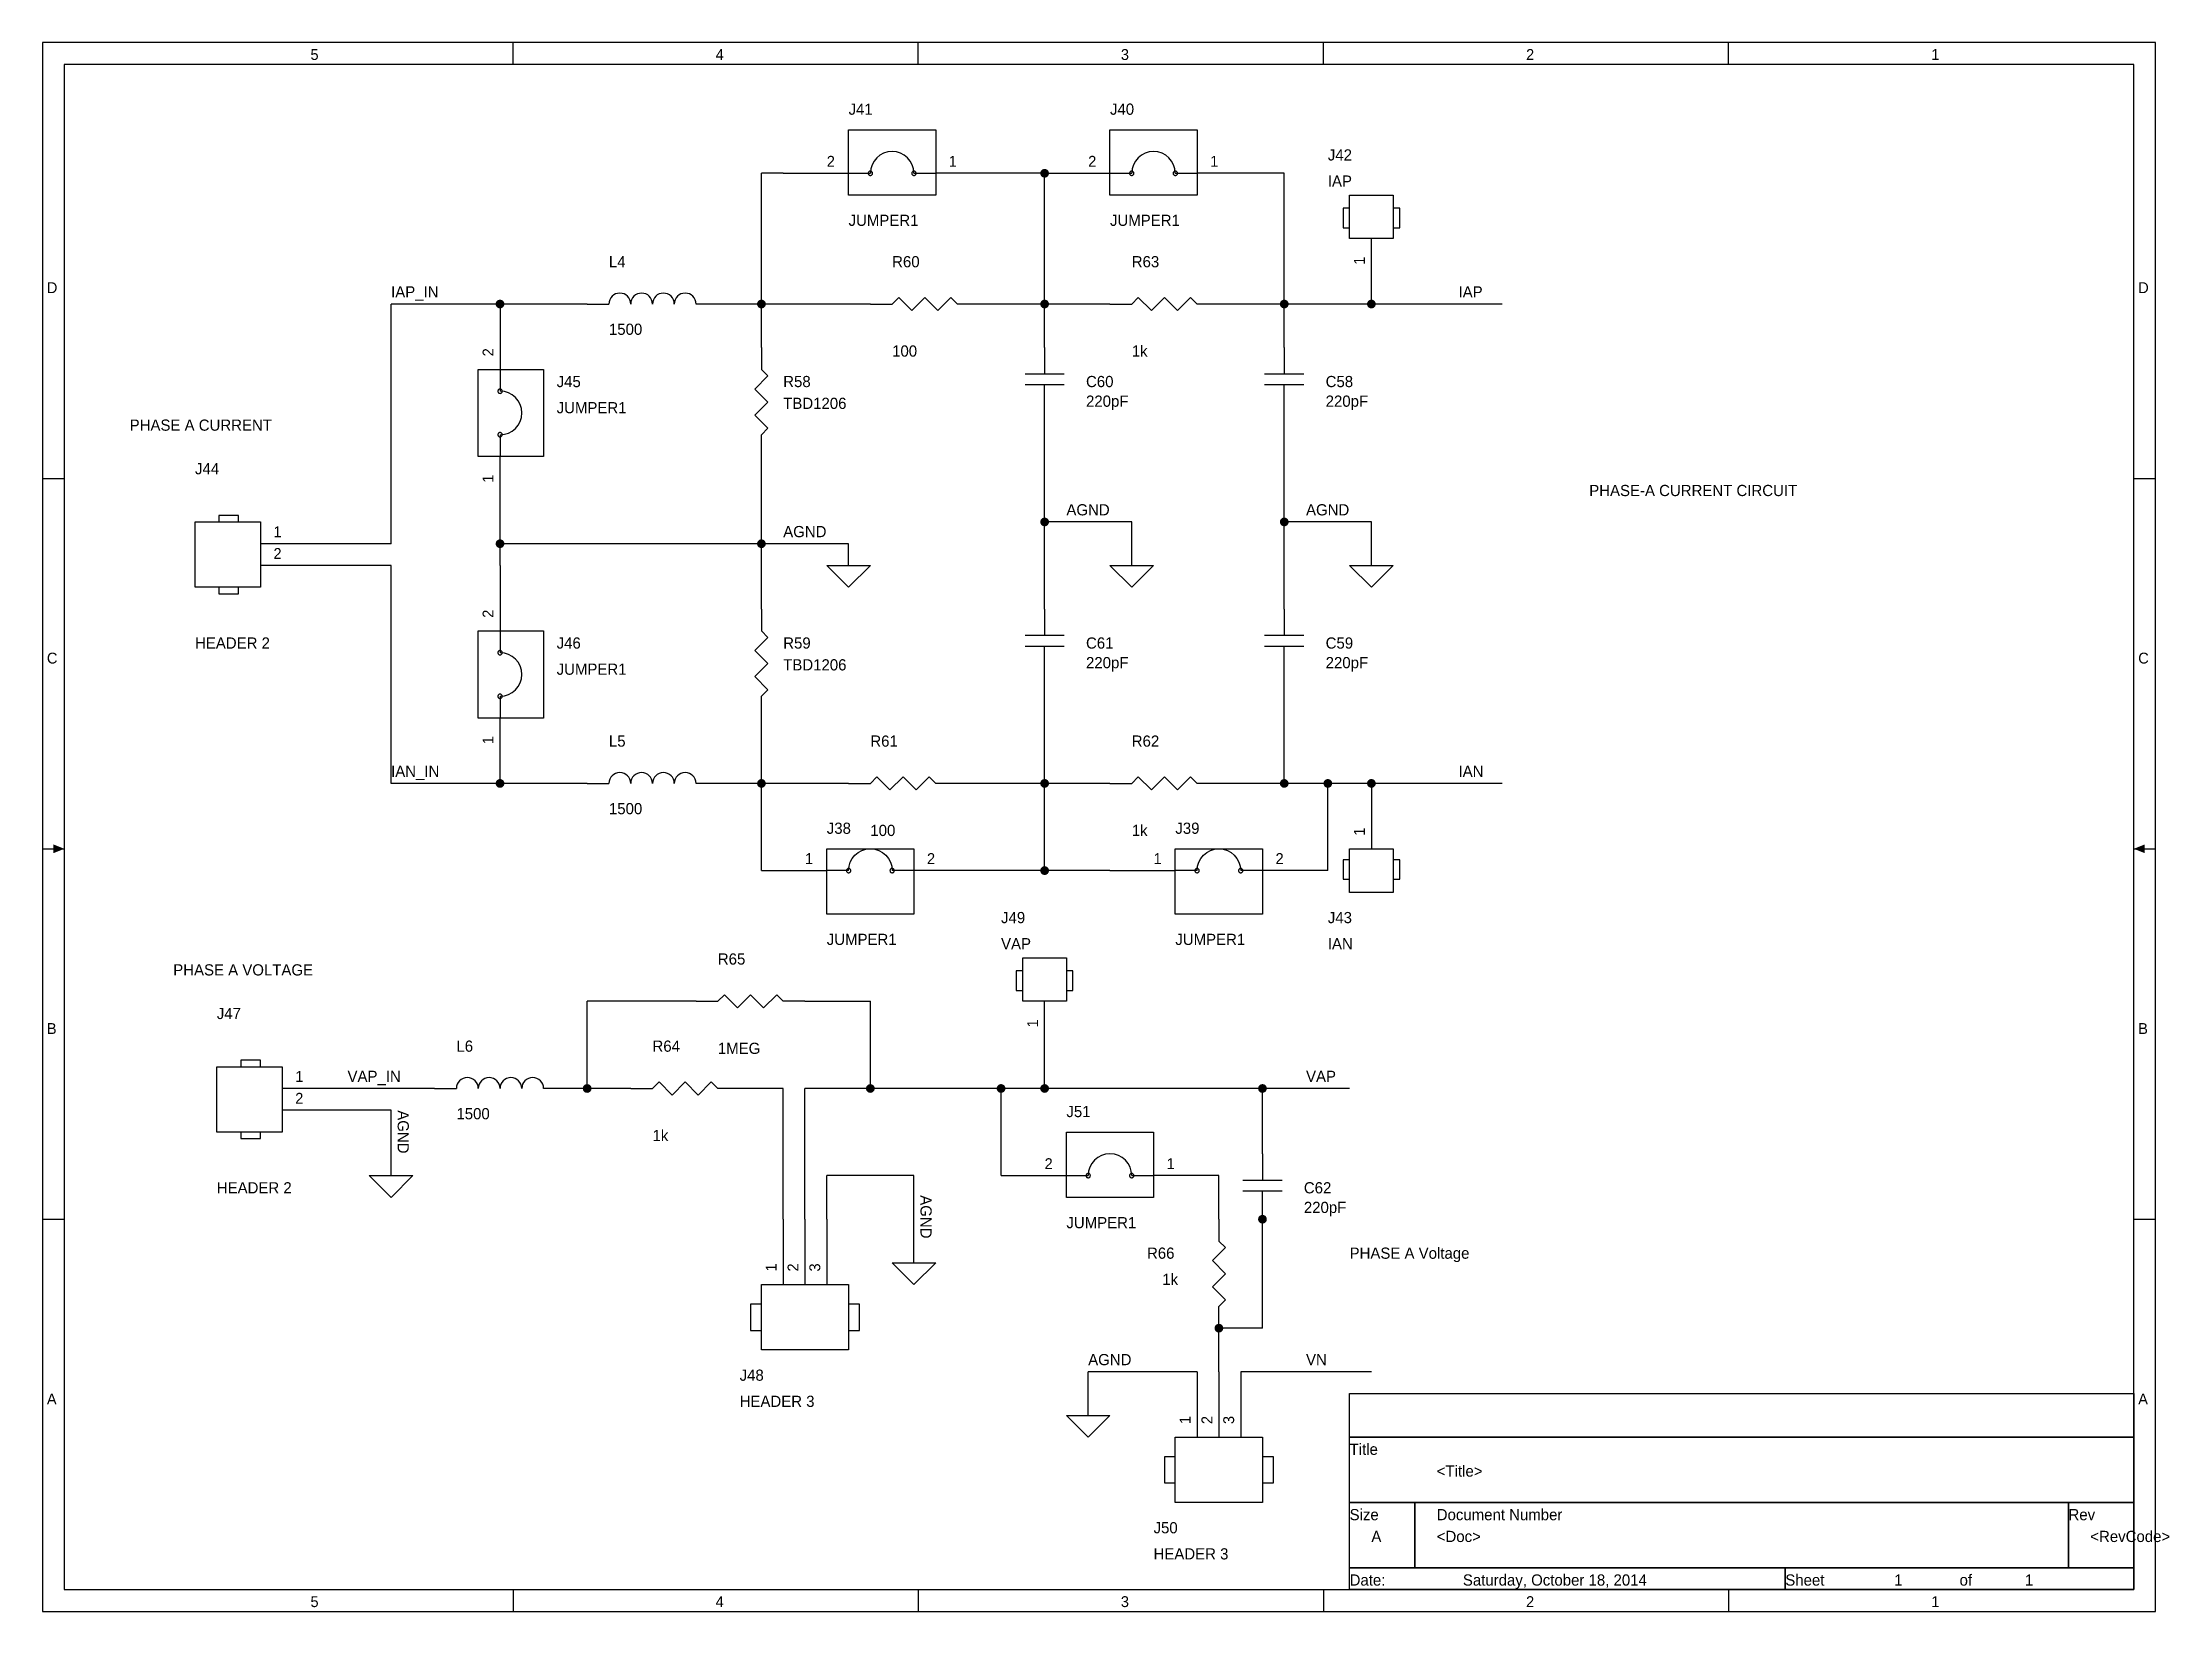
# Model space of a CAD drawing. Extents: x -0.1 to 9.66, y 0.1 to 7.3.
import ezdxf

# ---------------------------------------------------------------- set-up
doc = ezdxf.new("R2010")
doc.units = 0

msp = doc.modelspace()

# ---------------------------------------------------------------- linework, layer by layer
at = {"layer": 'PARTS'}
for p, q in [((3.3, 6.7), (3.6, 6.7)), ((4.3, 6.7), (4, 6.7)), ((4.5, 6.7), (4.8, 6.7)), ((5.5, 6.7), (5.2, 6.7)), ((6, 6.1), (6, 6.4)), ((2, 6.1), (2, 5.8)), ((2.4, 6.1), (2.5, 6.1)), ((3, 6.1), (2.9, 6.1)), ((3.7, 6.1), (3.8, 6.1)), ((4.2, 6.1), (4.1, 6.1)), ((4.8, 6.1), (4.9, 6.1)), ((5.3, 6.1), (5.2, 6.1)), ((3.2, 5.9), (3.2, 5.8)), ((4.5, 5.9), (4.5, 5.8)), ((5.6, 5.9), (5.6, 5.8)), ((4.5, 5.6), (4.5, 5.7)), ((5.6, 5.6), (5.6, 5.7)), ((3.2, 5.4), (3.2, 5.5)), ((2, 5.1), (2, 5.4)), ((1.2, 5), (0.9, 5)), ((1.2, 4.9), (0.9, 4.9)), ((2, 4.9), (2, 4.6)), ((3.2, 4.7), (3.2, 4.6)), ((4.5, 4.7), (4.5, 4.6)), ((5.6, 4.7), (5.6, 4.6)), ((4.5, 4.4), (4.5, 4.5)), ((5.6, 4.4), (5.6, 4.5)), ((3.2, 4.2), (3.2, 4.3)), ((2, 3.9), (2, 4.2)), ((2.4, 3.9), (2.5, 3.9)), ((3, 3.9), (2.9, 3.9)), ((3.6, 3.9), (3.7, 3.9)), ((4.1, 3.9), (4, 3.9)), ((4.8, 3.9), (4.9, 3.9)), ((5.3, 3.9), (5.2, 3.9)), ((6, 3.9), (6, 3.6)), ((3.2, 3.5), (3.5, 3.5)), ((4.2, 3.5), (3.9, 3.5)), ((4.8, 3.5), (5.1, 3.5)), ((5.8, 3.5), (5.5, 3.5)), ((2.9, 2.9), (3, 2.9)), ((3.4, 2.9), (3.3, 2.9)), ((4.5, 2.6), (4.5, 2.9)), ((1.3, 2.5), (1, 2.5)), ((1.7, 2.5), (1.8, 2.5)), ((2.3, 2.5), (2.2, 2.5)), ((2.6, 2.5), (2.7, 2.5)), ((3.1, 2.5), (3, 2.5)), ((1.3, 2.4), (1, 2.4)), ((5.5, 2.2), (5.5, 2.1)), ((4.3, 2.1), (4.6, 2.1)), ((5.3, 2.1), (5, 2.1)), ((5.5, 1.9), (5.5, 2)), ((3.3, 1.9), (3.3, 1.6)), ((3.4, 1.9), (3.4, 1.6)), ((3.5, 1.9), (3.5, 1.6)), ((5.3, 1.9), (5.3, 1.8)), ((5.3, 1.4), (5.3, 1.5)), ((5.2, 1.2), (5.2, 0.9)), ((5.3, 1.2), (5.3, 0.9)), ((5.4, 1.2), (5.4, 0.9))]:
    msp.add_line(p, q, dxfattribs=at)
for points in [[(4, 6.6), (3.6, 6.6), (3.6, 6.9), (4, 6.9)], [(5.2, 6.6), (4.8, 6.6), (4.8, 6.9), (5.2, 6.9)], [(6.1, 6.6), (6.1, 6.4), (5.9, 6.4), (5.9, 6.6)], [(1.9, 5.4), (1.9, 5.8), (2.2, 5.8), (2.2, 5.4)], [(0.6, 5.1), (0.9, 5.1), (0.9, 4.8), (0.6, 4.8)], [(1.9, 4.2), (1.9, 4.6), (2.2, 4.6), (2.2, 4.2)], [(3.5, 3.6), (3.9, 3.6), (3.9, 3.3), (3.5, 3.3)], [(5.1, 3.6), (5.5, 3.6), (5.5, 3.3), (5.1, 3.3)], [(5.9, 3.4), (5.9, 3.6), (6.1, 3.6), (6.1, 3.4)], [(4.6, 3.1), (4.6, 2.9), (4.4, 2.9), (4.4, 3.1)], [(0.7, 2.6), (1, 2.6), (1, 2.3), (0.7, 2.3)], [(5, 2), (4.6, 2), (4.6, 2.3), (5, 2.3)], [(3.2, 1.3), (3.2, 1.6), (3.6, 1.6), (3.6, 1.3)], [(5.1, 0.6), (5.1, 0.9), (5.5, 0.9), (5.5, 0.6)]]:
    msp.add_lwpolyline(points, close=True, dxfattribs=at)
for points in [[(3.9, 6.7, 1), (3.7, 6.7)], [(5.1, 6.7, 1), (4.9, 6.7)], [(2.55, 6.15, 0.4142), (2.5, 6.1)], [(2.6, 6.1, 0.4142), (2.55, 6.15)], [(2.65, 6.15, 0.4142), (2.6, 6.1)], [(2.7, 6.1, 0.4142), (2.65, 6.15)], [(2.75, 6.15, 0.4142), (2.7, 6.1)], [(2.8, 6.1, 0.4142), (2.75, 6.15)], [(2.85, 6.15, 0.4142), (2.8, 6.1)], [(2.9, 6.1, 0.4142), (2.85, 6.15)], [(2, 5.5, 1), (2, 5.7)], [(2, 4.3, 1), (2, 4.5)], [(2.55, 3.95, 0.4142), (2.5, 3.9)], [(2.6, 3.9, 0.4142), (2.55, 3.95)], [(2.65, 3.95, 0.4142), (2.6, 3.9)], [(2.7, 3.9, 0.4142), (2.65, 3.95)], [(2.75, 3.95, 0.4142), (2.7, 3.9)], [(2.8, 3.9, 0.4142), (2.75, 3.95)], [(2.85, 3.95, 0.4142), (2.8, 3.9)], [(2.9, 3.9, 0.4142), (2.85, 3.95)], [(3.6, 3.5, -1), (3.8, 3.5)], [(5.2, 3.5, -1), (5.4, 3.5)], [(1.85, 2.55, 0.4142), (1.8, 2.5)], [(1.9, 2.5, 0.4142), (1.85, 2.55)], [(1.95, 2.55, 0.4142), (1.9, 2.5)], [(2, 2.5, 0.4142), (1.95, 2.55)], [(2.05, 2.55, 0.4142), (2, 2.5)], [(2.1, 2.5, 0.4142), (2.05, 2.55)], [(2.15, 2.55, 0.4142), (2.1, 2.5)], [(2.2, 2.5, 0.4142), (2.15, 2.55)], [(4.9, 2.1, 1), (4.7, 2.1)]]:
    msp.add_lwpolyline(points, format="xyb", dxfattribs=at)
for points in [[(3.6, 6.7), (3.7, 6.7)], [(3.9, 6.7), (4, 6.7)], [(4.8, 6.7), (4.9, 6.7)], [(5.1, 6.7), (5.2, 6.7)], [(5.9, 6.54), (5.9, 6.54), (5.87, 6.54), (5.87, 6.45), (5.9, 6.45)], [(6.1, 6.45), (6.1, 6.45), (6.13, 6.45), (6.13, 6.54), (6.1, 6.54)], [(3.8, 6.1), (3.83, 6.13)], [(3.83, 6.13), (3.89, 6.07)], [(3.89, 6.07), (3.95, 6.13)], [(3.95, 6.13), (4.01, 6.07)], [(4.01, 6.07), (4.07, 6.13)], [(4.07, 6.13), (4.1, 6.1)], [(4.9, 6.1), (4.93, 6.13)], [(4.93, 6.13), (4.99, 6.07)], [(4.99, 6.07), (5.05, 6.13)], [(5.05, 6.13), (5.11, 6.07)], [(5.11, 6.07), (5.17, 6.13)], [(5.17, 6.13), (5.2, 6.1)], [(2, 5.8), (2, 5.7)], [(3.23, 5.77), (3.17, 5.71)], [(3.2, 5.8), (3.23, 5.77)], [(4.41, 5.78), (4.59, 5.78)], [(4.5, 5.8), (4.5, 5.78)], [(5.51, 5.78), (5.69, 5.78)], [(5.6, 5.8), (5.6, 5.78)], [(3.17, 5.71), (3.23, 5.65)], [(4.41, 5.73), (4.59, 5.73)], [(4.5, 5.7), (4.5, 5.73)], [(5.51, 5.73), (5.69, 5.73)], [(5.6, 5.7), (5.6, 5.73)], [(3.23, 5.65), (3.17, 5.59)], [(3.17, 5.59), (3.23, 5.53)], [(2, 5.5), (2, 5.4)], [(3.23, 5.53), (3.2, 5.5)], [(0.8, 5.1), (0.8, 5.1), (0.8, 5.13), (0.71, 5.13), (0.71, 5.1)], [(3.5, 4.9), (3.7, 4.9)], [(3.6, 4.8), (3.5, 4.9)], [(3.7, 4.9), (3.6, 4.8)], [(4.8, 4.9), (5, 4.9)], [(4.9, 4.8), (4.8, 4.9)], [(5, 4.9), (4.9, 4.8)], [(5.9, 4.9), (6.1, 4.9)], [(6, 4.8), (5.9, 4.9)], [(6.1, 4.9), (6, 4.8)], [(0.71, 4.8), (0.71, 4.8), (0.71, 4.77), (0.8, 4.77), (0.8, 4.8)], [(2, 4.6), (2, 4.5)], [(3.2, 4.6), (3.23, 4.57)], [(4.5, 4.6), (4.5, 4.58)], [(5.6, 4.6), (5.6, 4.58)], [(3.23, 4.57), (3.17, 4.51)], [(3.17, 4.51), (3.23, 4.45)], [(4.41, 4.58), (4.59, 4.58)], [(4.41, 4.53), (4.59, 4.53)], [(4.5, 4.5), (4.5, 4.53)], [(5.51, 4.58), (5.69, 4.58)], [(5.51, 4.53), (5.69, 4.53)], [(5.6, 4.5), (5.6, 4.53)], [(3.23, 4.45), (3.17, 4.39)], [(2, 4.3), (2, 4.2)], [(3.17, 4.39), (3.23, 4.33)], [(3.23, 4.33), (3.2, 4.3)], [(3.7, 3.9), (3.73, 3.93)], [(3.73, 3.93), (3.79, 3.87)], [(3.79, 3.87), (3.85, 3.93)], [(3.85, 3.93), (3.91, 3.87)], [(3.91, 3.87), (3.97, 3.93)], [(3.97, 3.93), (4, 3.9)], [(4.9, 3.9), (4.93, 3.93)], [(4.93, 3.93), (4.99, 3.87)], [(4.99, 3.87), (5.05, 3.93)], [(5.05, 3.93), (5.11, 3.87)], [(5.11, 3.87), (5.17, 3.93)], [(5.17, 3.93), (5.2, 3.9)], [(5.9, 3.55), (5.9, 3.55), (5.87, 3.55), (5.87, 3.46), (5.9, 3.46)], [(6.1, 3.46), (6.1, 3.46), (6.13, 3.46), (6.13, 3.55), (6.1, 3.55)], [(3.6, 3.5), (3.5, 3.5)], [(3.9, 3.5), (3.8, 3.5)], [(5.2, 3.5), (5.1, 3.5)], [(5.5, 3.5), (5.4, 3.5)], [(4.4, 3.04), (4.4, 3.04), (4.37, 3.04), (4.37, 2.95), (4.4, 2.95)], [(4.6, 2.95), (4.6, 2.95), (4.63, 2.95), (4.63, 3.04), (4.6, 3.04)], [(3, 2.9), (3.03, 2.93)], [(3.03, 2.93), (3.09, 2.87)], [(3.09, 2.87), (3.15, 2.93)], [(3.15, 2.93), (3.21, 2.87)], [(3.21, 2.87), (3.27, 2.93)], [(3.27, 2.93), (3.3, 2.9)], [(0.9, 2.6), (0.9, 2.6), (0.9, 2.63), (0.81, 2.63), (0.81, 2.6)], [(2.7, 2.5), (2.73, 2.53)], [(2.73, 2.53), (2.79, 2.47)], [(2.79, 2.47), (2.85, 2.53)], [(2.85, 2.53), (2.91, 2.47)], [(2.91, 2.47), (2.97, 2.53)], [(2.97, 2.53), (3, 2.5)], [(0.81, 2.3), (0.81, 2.3), (0.81, 2.27), (0.9, 2.27), (0.9, 2.3)], [(1.4, 2.1), (1.6, 2.1)], [(1.5, 2), (1.4, 2.1)], [(1.6, 2.1), (1.5, 2)], [(4.6, 2.1), (4.7, 2.1)], [(4.9, 2.1), (5, 2.1)], [(5.41, 2.08), (5.59, 2.08)], [(5.5, 2.1), (5.5, 2.08)], [(5.41, 2.03), (5.59, 2.03)], [(5.5, 2), (5.5, 2.03)], [(5.27, 1.71), (5.33, 1.77)], [(5.33, 1.77), (5.3, 1.8)], [(3.8, 1.7), (4, 1.7)], [(3.9, 1.6), (3.8, 1.7)], [(4, 1.7), (3.9, 1.6)], [(5.33, 1.65), (5.27, 1.71)], [(5.27, 1.59), (5.33, 1.65)], [(5.33, 1.53), (5.27, 1.59)], [(3.2, 1.5), (3.2, 1.51), (3.15, 1.51), (3.15, 1.39), (3.2, 1.39)], [(3.6, 1.4), (3.6, 1.39), (3.65, 1.39), (3.65, 1.51), (3.6, 1.51)], [(5.3, 1.5), (5.33, 1.53)], [(4.6, 1), (4.8, 1)], [(4.7, 0.9), (4.6, 1)], [(4.8, 1), (4.7, 0.9)], [(5.1, 0.8), (5.1, 0.81), (5.05, 0.81), (5.05, 0.69), (5.1, 0.69)], [(5.5, 0.7), (5.5, 0.69), (5.55, 0.69), (5.55, 0.81), (5.5, 0.81)]]:
    msp.add_lwpolyline(points, dxfattribs=at)
for points in [[(3.71, 6.7, 0.0985), (3.7092, 6.7038, 0.0985), (3.7071, 6.7071, 0.0985), (3.7038, 6.7092, 0.0985), (3.7, 6.71, 0.0985), (3.6962, 6.7092, 0.0985), (3.6929, 6.7071, 0.0985), (3.6908, 6.7038, 0.0985), (3.69, 6.7, 0.0985), (3.6908, 6.6962, 0.0985), (3.6929, 6.6929, 0.0985), (3.6962, 6.6908, 0.0985), (3.7, 6.69, 0.0985), (3.7038, 6.6908, 0.0985), (3.7071, 6.6929, 0.0985), (3.7092, 6.6962, 0.0985)], [(3.91, 6.7, 0.0985), (3.9092, 6.7038, 0.0985), (3.9071, 6.7071, 0.0985), (3.9038, 6.7092, 0.0985), (3.9, 6.71, 0.0985), (3.8962, 6.7092, 0.0985), (3.8929, 6.7071, 0.0985), (3.8908, 6.7038, 0.0985), (3.89, 6.7, 0.0985), (3.8908, 6.6962, 0.0985), (3.8929, 6.6929, 0.0985), (3.8962, 6.6908, 0.0985), (3.9, 6.69, 0.0985), (3.9038, 6.6908, 0.0985), (3.9071, 6.6929, 0.0985), (3.9092, 6.6962, 0.0985)], [(4.91, 6.7, 0.0985), (4.9092, 6.7038, 0.0985), (4.9071, 6.7071, 0.0985), (4.9038, 6.7092, 0.0985), (4.9, 6.71, 0.0985), (4.8962, 6.7092, 0.0985), (4.8929, 6.7071, 0.0985), (4.8908, 6.7038, 0.0985), (4.89, 6.7, 0.0985), (4.8908, 6.6962, 0.0985), (4.8929, 6.6929, 0.0985), (4.8962, 6.6908, 0.0985), (4.9, 6.69, 0.0985), (4.9038, 6.6908, 0.0985), (4.9071, 6.6929, 0.0985), (4.9092, 6.6962, 0.0985)], [(5.11, 6.7, 0.0985), (5.1092, 6.7038, 0.0985), (5.1071, 6.7071, 0.0985), (5.1038, 6.7092, 0.0985), (5.1, 6.71, 0.0985), (5.0962, 6.7092, 0.0985), (5.0929, 6.7071, 0.0985), (5.0908, 6.7038, 0.0985), (5.09, 6.7, 0.0985), (5.0908, 6.6962, 0.0985), (5.0929, 6.6929, 0.0985), (5.0962, 6.6908, 0.0985), (5.1, 6.69, 0.0985), (5.1038, 6.6908, 0.0985), (5.1071, 6.6929, 0.0985), (5.1092, 6.6962, 0.0985)], [(2.01, 5.7, 0.0985), (2.0092, 5.7038, 0.0985), (2.0071, 5.7071, 0.0985), (2.0038, 5.7092, 0.0985), (2, 5.71, 0.0985), (1.9962, 5.7092, 0.0985), (1.9929, 5.7071, 0.0985), (1.9908, 5.7038, 0.0985), (1.99, 5.7, 0.0985), (1.9908, 5.6962, 0.0985), (1.9929, 5.6929, 0.0985), (1.9962, 5.6908, 0.0985), (2, 5.69, 0.0985), (2.0038, 5.6908, 0.0985), (2.0071, 5.6929, 0.0985), (2.0092, 5.6962, 0.0985)], [(2.01, 5.5, 0.0985), (2.0092, 5.5038, 0.0985), (2.0071, 5.5071, 0.0985), (2.0038, 5.5092, 0.0985), (2, 5.51, 0.0985), (1.9962, 5.5092, 0.0985), (1.9929, 5.5071, 0.0985), (1.9908, 5.5038, 0.0985), (1.99, 5.5, 0.0985), (1.9908, 5.4962, 0.0985), (1.9929, 5.4929, 0.0985), (1.9962, 5.4908, 0.0985), (2, 5.49, 0.0985), (2.0038, 5.4908, 0.0985), (2.0071, 5.4929, 0.0985), (2.0092, 5.4962, 0.0985)], [(2.01, 4.5, 0.0985), (2.0092, 4.5038, 0.0985), (2.0071, 4.5071, 0.0985), (2.0038, 4.5092, 0.0985), (2, 4.51, 0.0985), (1.9962, 4.5092, 0.0985), (1.9929, 4.5071, 0.0985), (1.9908, 4.5038, 0.0985), (1.99, 4.5, 0.0985), (1.9908, 4.4962, 0.0985), (1.9929, 4.4929, 0.0985), (1.9962, 4.4908, 0.0985), (2, 4.49, 0.0985), (2.0038, 4.4908, 0.0985), (2.0071, 4.4929, 0.0985), (2.0092, 4.4962, 0.0985)], [(2.01, 4.3, 0.0985), (2.0092, 4.3038, 0.0985), (2.0071, 4.3071, 0.0985), (2.0038, 4.3092, 0.0985), (2, 4.31, 0.0985), (1.9962, 4.3092, 0.0985), (1.9929, 4.3071, 0.0985), (1.9908, 4.3038, 0.0985), (1.99, 4.3, 0.0985), (1.9908, 4.2962, 0.0985), (1.9929, 4.2929, 0.0985), (1.9962, 4.2908, 0.0985), (2, 4.29, 0.0985), (2.0038, 4.2908, 0.0985), (2.0071, 4.2929, 0.0985), (2.0092, 4.2962, 0.0985)], [(3.61, 3.5, 0.0985), (3.6092, 3.5038, 0.0985), (3.6071, 3.5071, 0.0985), (3.6038, 3.5092, 0.0985), (3.6, 3.51, 0.0985), (3.5962, 3.5092, 0.0985), (3.5929, 3.5071, 0.0985), (3.5908, 3.5038, 0.0985), (3.59, 3.5, 0.0985), (3.5908, 3.4962, 0.0985), (3.5929, 3.4929, 0.0985), (3.5962, 3.4908, 0.0985), (3.6, 3.49, 0.0985), (3.6038, 3.4908, 0.0985), (3.6071, 3.4929, 0.0985), (3.6092, 3.4962, 0.0985)], [(3.81, 3.5, 0.0985), (3.8092, 3.5038, 0.0985), (3.8071, 3.5071, 0.0985), (3.8038, 3.5092, 0.0985), (3.8, 3.51, 0.0985), (3.7962, 3.5092, 0.0985), (3.7929, 3.5071, 0.0985), (3.7908, 3.5038, 0.0985), (3.79, 3.5, 0.0985), (3.7908, 3.4962, 0.0985), (3.7929, 3.4929, 0.0985), (3.7962, 3.4908, 0.0985), (3.8, 3.49, 0.0985), (3.8038, 3.4908, 0.0985), (3.8071, 3.4929, 0.0985), (3.8092, 3.4962, 0.0985)], [(5.21, 3.5, 0.0985), (5.2092, 3.5038, 0.0985), (5.2071, 3.5071, 0.0985), (5.2038, 3.5092, 0.0985), (5.2, 3.51, 0.0985), (5.1962, 3.5092, 0.0985), (5.1929, 3.5071, 0.0985), (5.1908, 3.5038, 0.0985), (5.19, 3.5, 0.0985), (5.1908, 3.4962, 0.0985), (5.1929, 3.4929, 0.0985), (5.1962, 3.4908, 0.0985), (5.2, 3.49, 0.0985), (5.2038, 3.4908, 0.0985), (5.2071, 3.4929, 0.0985), (5.2092, 3.4962, 0.0985)], [(5.41, 3.5, 0.0985), (5.4092, 3.5038, 0.0985), (5.4071, 3.5071, 0.0985), (5.4038, 3.5092, 0.0985), (5.4, 3.51, 0.0985), (5.3962, 3.5092, 0.0985), (5.3929, 3.5071, 0.0985), (5.3908, 3.5038, 0.0985), (5.39, 3.5, 0.0985), (5.3908, 3.4962, 0.0985), (5.3929, 3.4929, 0.0985), (5.3962, 3.4908, 0.0985), (5.4, 3.49, 0.0985), (5.4038, 3.4908, 0.0985), (5.4071, 3.4929, 0.0985), (5.4092, 3.4962, 0.0985)], [(4.71, 2.1, 0.0985), (4.7092, 2.1038, 0.0985), (4.7071, 2.1071, 0.0985), (4.7038, 2.1092, 0.0985), (4.7, 2.11, 0.0985), (4.6962, 2.1092, 0.0985), (4.6929, 2.1071, 0.0985), (4.6908, 2.1038, 0.0985), (4.69, 2.1, 0.0985), (4.6908, 2.0962, 0.0985), (4.6929, 2.0929, 0.0985), (4.6962, 2.0908, 0.0985), (4.7, 2.09, 0.0985), (4.7038, 2.0908, 0.0985), (4.7071, 2.0929, 0.0985), (4.7092, 2.0962, 0.0985)], [(4.91, 2.1, 0.0985), (4.9092, 2.1038, 0.0985), (4.9071, 2.1071, 0.0985), (4.9038, 2.1092, 0.0985), (4.9, 2.11, 0.0985), (4.8962, 2.1092, 0.0985), (4.8929, 2.1071, 0.0985), (4.8908, 2.1038, 0.0985), (4.89, 2.1, 0.0985), (4.8908, 2.0962, 0.0985), (4.8929, 2.0929, 0.0985), (4.8962, 2.0908, 0.0985), (4.9, 2.09, 0.0985), (4.9038, 2.0908, 0.0985), (4.9071, 2.0929, 0.0985), (4.9092, 2.0962, 0.0985)]]:
    msp.add_lwpolyline(points, format="xyb", close=True, dxfattribs=at)
at = {"layer": 'TITLE'}
for points in [[(-0.1, 0.1), (9.6, 0.1), (9.6, 7.3), (-0.1, 7.3)], [(0, 0.2), (9.5, 0.2), (9.5, 7.2), (0, 7.2)], [(5.9, 1.1), (9.5, 1.1), (9.5, 0.9), (5.9, 0.9)], [(5.9, 0.9), (9.5, 0.9), (9.5, 0.6), (5.9, 0.6)], [(5.9, 0.6), (6.2, 0.6), (6.2, 0.3), (5.9, 0.3)], [(6.2, 0.6), (9.2, 0.6), (9.2, 0.3), (6.2, 0.3)], [(9.2, 0.6), (9.5, 0.6), (9.5, 0.3), (9.2, 0.3)], [(5.9, 0.3), (7.9, 0.3), (7.9, 0.2), (5.9, 0.2)], [(7.9, 0.3), (9.5, 0.3), (9.5, 0.2), (7.9, 0.2)]]:
    msp.add_lwpolyline(points, close=True, dxfattribs=at)
for points in [[(2.06, 7.2), (2.06, 7.3)], [(3.92, 7.2), (3.92, 7.3)], [(5.78, 7.2), (5.78, 7.3)], [(7.64, 7.2), (7.64, 7.3)], [(-0.1, 5.3), (0, 5.3)], [(9.5, 5.3), (9.6, 5.3)], [(-0.1, 3.6), (0, 3.6)], [(9.5, 3.6), (9.6, 3.6)], [(-0.1, 1.9), (0, 1.9)], [(9.5, 1.9), (9.6, 1.9)], [(2.06, 0.2), (2.06, 0.1)], [(3.92, 0.2), (3.92, 0.1)], [(5.78, 0.2), (5.78, 0.1)], [(7.64, 0.2), (7.64, 0.1)]]:
    msp.add_lwpolyline(points, dxfattribs=at)
for points in [[(0, 3.6), (-0.05, 3.62), (-0.05, 3.58), (-0.05, 3.6)], [(0, 3.6), (-0.05, 3.62), (-0.05, 3.58), (-0.05, 3.6)], [(0, 3.6), (-0.05, 3.62), (-0.05, 3.58), (-0.05, 3.6)], [(9.5, 3.6), (9.55, 3.62), (9.55, 3.58), (9.55, 3.6)], [(9.5, 3.6), (9.55, 3.62), (9.55, 3.58), (9.55, 3.6)], [(9.5, 3.6), (9.55, 3.62), (9.55, 3.58), (9.55, 3.6)]]:
    msp.add_solid(points, dxfattribs=at)
at = {"layer": 'WIRE'}
for points in [[(3.2, 6.1), (3.2, 6.7)], [(3.3, 6.7), (3.2, 6.7)], [(4.5, 6.7), (4.3, 6.7)], [(4.5, 6.1), (4.5, 6.7)], [(5.6, 6.7), (5.5, 6.7)], [(5.6, 6.1), (5.6, 6.7)], [(2, 6.1), (1.5, 6.1)], [(1.5, 5), (1.5, 6.1)], [(2.4, 6.1), (2, 6.1)], [(3.2, 6.1), (3, 6.1)], [(3.2, 5.9), (3.2, 6.1)], [(3.7, 6.1), (3.2, 6.1)], [(4.5, 6.1), (4.2, 6.1)], [(4.8, 6.1), (4.5, 6.1)], [(4.5, 5.9), (4.5, 6.1)], [(5.6, 6.1), (5.3, 6.1)], [(6, 6.1), (5.6, 6.1)], [(5.6, 5.9), (5.6, 6.1)], [(6.6, 6.1), (6, 6.1)], [(4.5, 5.1), (4.5, 5.6)], [(5.6, 5.1), (5.6, 5.6)], [(3.2, 5), (3.2, 5.4)], [(2, 5), (2, 5.1)], [(4.9, 5.1), (4.5, 5.1)], [(4.5, 4.7), (4.5, 5.1)], [(4.9, 4.9), (4.9, 5.1)], [(5.6, 4.7), (5.6, 5.1)], [(6, 5.1), (5.6, 5.1)], [(6, 4.9), (6, 5.1)], [(1.5, 5), (1.2, 5)], [(3.2, 5), (2, 5)], [(2, 4.9), (2, 5)], [(3.2, 4.7), (3.2, 5)], [(3.6, 5), (3.2, 5)], [(3.6, 4.9), (3.6, 5)], [(1.5, 4.9), (1.2, 4.9)], [(1.5, 3.9), (1.5, 4.9)], [(4.5, 3.9), (4.5, 4.4)], [(5.6, 3.9), (5.6, 4.4)], [(3.2, 3.9), (3.2, 4.2)], [(2, 3.9), (1.5, 3.9)], [(2.4, 3.9), (2, 3.9)], [(3.2, 3.9), (3, 3.9)], [(3.2, 3.5), (3.2, 3.9)], [(3.6, 3.9), (3.2, 3.9)], [(4.5, 3.9), (4.1, 3.9)], [(4.8, 3.9), (4.5, 3.9)], [(4.5, 3.5), (4.5, 3.9)], [(5.6, 3.9), (5.3, 3.9)], [(5.8, 3.9), (5.6, 3.9)], [(5.8, 3.5), (5.8, 3.9)], [(6, 3.9), (5.8, 3.9)], [(6.6, 3.9), (6, 3.9)], [(4.5, 3.5), (4.2, 3.5)], [(4.8, 3.5), (4.5, 3.5)], [(2.4, 2.5), (2.4, 2.9)], [(2.9, 2.9), (2.4, 2.9)], [(3.4, 2.9), (3.7, 2.9)], [(3.7, 2.5), (3.7, 2.9)], [(4.5, 2.5), (4.5, 2.6)], [(1.7, 2.5), (1.3, 2.5)], [(2.4, 2.5), (2.3, 2.5)], [(2.6, 2.5), (2.4, 2.5)], [(3.3, 2.5), (3.1, 2.5)], [(3.3, 1.9), (3.3, 2.5)], [(3.4, 1.9), (3.4, 2.5)], [(3.7, 2.5), (3.4, 2.5)], [(4.3, 2.5), (3.7, 2.5)], [(4.5, 2.5), (4.3, 2.5)], [(4.3, 2.1), (4.3, 2.5)], [(5.5, 2.5), (4.5, 2.5)], [(5.5, 2.2), (5.5, 2.5)], [(5.9, 2.5), (5.5, 2.5)], [(1.5, 2.4), (1.3, 2.4)], [(1.5, 2.1), (1.5, 2.4)], [(3.5, 1.9), (3.5, 2.1)], [(3.9, 2.1), (3.5, 2.1)], [(3.9, 1.7), (3.9, 2.1)], [(5.3, 1.9), (5.3, 2.1)], [(5.5, 1.9), (5.5, 2)], [(5.5, 1.4), (5.5, 1.9)], [(5.3, 1.2), (5.3, 1.4)], [(5.5, 1.4), (5.3, 1.4)], [(5.2, 1.2), (4.7, 1.2)], [(4.7, 1), (4.7, 1.2)], [(6, 1.2), (5.4, 1.2)]]:
    msp.add_lwpolyline(points, dxfattribs=at)
at = {"layer": 'WIRE', "const_width": 0.02}
for points in [[(4.49, 6.7, 1), (4.51, 6.7, 1)], [(1.99, 6.1, 1), (2.01, 6.1, 1)], [(3.19, 6.1, 1), (3.21, 6.1, 1)], [(4.49, 6.1, 1), (4.51, 6.1, 1)], [(4.49, 6.1, 1), (4.51, 6.1, 1)], [(5.59, 6.1, 1), (5.61, 6.1, 1)], [(5.99, 6.1, 1), (6.01, 6.1, 1)], [(4.49, 5.1, 1), (4.51, 5.1, 1)], [(5.59, 5.1, 1), (5.61, 5.1, 1)], [(1.99, 5, 1), (2.01, 5, 1)], [(3.19, 5, 1), (3.21, 5, 1)], [(1.99, 3.9, 1), (2.01, 3.9, 1)], [(3.19, 3.9, 1), (3.21, 3.9, 1)], [(4.49, 3.9, 1), (4.51, 3.9, 1)], [(5.59, 3.9, 1), (5.61, 3.9, 1)], [(5.79, 3.9, 1), (5.81, 3.9, 1)], [(5.99, 3.9, 1), (6.01, 3.9, 1)], [(4.49, 3.5, 1), (4.51, 3.5, 1)], [(2.39, 2.5, 1), (2.41, 2.5, 1)], [(3.69, 2.5, 1), (3.71, 2.5, 1)], [(4.29, 2.5, 1), (4.31, 2.5, 1)], [(4.49, 2.5, 1), (4.51, 2.5, 1)], [(5.49, 2.5, 1), (5.51, 2.5, 1)], [(5.49, 1.9, 1), (5.51, 1.9, 1)], [(5.29, 1.4, 1), (5.31, 1.4, 1)]]:
    msp.add_lwpolyline(points, format="xyb", close=True, dxfattribs=at)

# ---------------------------------------------------------------- texts
at = {"layer": 'COMMENTS'}
for s, p in [('PHASE A CURRENT', (0.3, 5.5186)), ('PHASE-A CURRENT CIRCUIT', (7, 5.2186)), ('PHASE A VOLTAGE', (0.5, 3.0186)), ('PHASE A Voltage', (5.9, 1.7186))]:
    msp.add_text(s, height=0.0514, dxfattribs=at).set_placement(p)
at = {"layer": 'PARTS'}
for s, p in [('2', (3.5, 6.73)), ('1', (4.06, 6.73)), ('2', (4.7, 6.73)), ('1', (5.26, 6.73)), ('1', (0.96, 5.03)), ('2', (0.96, 4.93)), ('1', (3.4, 3.53)), ('2', (3.96, 3.53)), ('1', (5, 3.53)), ('2', (5.56, 3.53)), ('1', (1.06, 2.53)), ('2', (1.06, 2.43)), ('2', (4.5, 2.13)), ('1', (5.06, 2.13))]:
    msp.add_text(s, height=0.05, dxfattribs=at).set_placement(p)
for s, p in [('1', (5.97, 6.28)), ('2', (1.97, 5.86)), ('1', (1.97, 5.28)), ('2', (1.97, 4.66)), ('1', (1.97, 4.08)), ('1', (5.97, 3.66)), ('1', (4.47, 2.78)), ('1', (3.27, 1.66)), ('2', (3.37, 1.66)), ('3', (3.47, 1.66)), ('1', (5.17, 0.96)), ('2', (5.27, 0.96)), ('3', (5.37, 0.96))]:
    msp.add_text(s, height=0.05, rotation=90, dxfattribs=at).set_placement(p)
at = {"layer": 'PARTTEXT'}
for s, p in [('J41', (3.6, 6.9686)), ('J40', (4.8, 6.9686)), ('J42', (5.8, 6.7586)), ('IAP', (5.8, 6.6386)), ('JUMPER1', (3.6, 6.4586)), ('JUMPER1', (4.8, 6.4586)), ('L4', (2.5, 6.2686)), ('R60', (3.8, 6.2686)), ('R63', (4.9, 6.2686)), ('1500', (2.5, 5.9586)), ('100', (3.8, 5.8586)), ('1k', (4.9, 5.8586)), ('J45', (2.26, 5.7186)), ('R58', (3.3, 5.7186)), ('C60', (4.69, 5.7186)), ('C58', (5.79, 5.7186)), ('TBD1206', (3.3, 5.6186)), ('220pF', (4.69, 5.6286)), ('220pF', (5.79, 5.6286)), ('JUMPER1', (2.26, 5.5986)), ('J44', (0.6, 5.3186)), ('HEADER 2', (0.6, 4.5186)), ('J46', (2.26, 4.5186)), ('R59', (3.3, 4.5186)), ('C61', (4.69, 4.5186)), ('C59', (5.79, 4.5186)), ('JUMPER1', (2.26, 4.3986)), ('TBD1206', (3.3, 4.4186)), ('220pF', (4.69, 4.4286)), ('220pF', (5.79, 4.4286)), ('L5', (2.5, 4.0686)), ('R61', (3.7, 4.0686)), ('R62', (4.9, 4.0686)), ('1500', (2.5, 3.7586)), ('J38', (3.5, 3.6686)), ('100', (3.7, 3.6586)), ('1k', (4.9, 3.6586)), ('J39', (5.1, 3.6686)), ('J49', (4.3, 3.2586)), ('J43', (5.8, 3.2586)), ('JUMPER1', (3.5, 3.1586)), ('VAP', (4.3, 3.1386)), ('JUMPER1', (5.1, 3.1586)), ('IAN', (5.8, 3.1386)), ('R65', (3, 3.0686)), ('J47', (0.7, 2.8186)), ('L6', (1.8, 2.6686)), ('R64', (2.7, 2.6686)), ('1MEG', (3, 2.6586)), ('1500', (1.8, 2.3586)), ('J51', (4.6, 2.3686)), ('1k', (2.7, 2.2586)), ('HEADER 2', (0.7, 2.0186)), ('C62', (5.69, 2.0186)), ('220pF', (5.69, 1.9286)), ('JUMPER1', (4.6, 1.8586)), ('R66', (4.97, 1.7186)), ('1k', (5.04, 1.5986)), ('J48', (3.1, 1.1586)), ('HEADER 3', (3.1, 1.0386)), ('Title', (5.9, 0.8186)), ('J50', (5, 0.4586)), ('Size', (5.9, 0.5186)), ('Document Number', (6.3, 0.5186)), ('Rev', (9.2, 0.5186)), ('HEADER 3', (5, 0.3386)), ('Date:', (5.9, 0.2186)), ('Sheet', (7.9, 0.2186)), ('of', (8.7, 0.2186))]:
    msp.add_text(s, height=0.0514, dxfattribs=at).set_placement(p)
at = {"layer": 'TITLE'}
for s, height, p in [('5', 0.05, (1.13, 7.22)), ('4', 0.05, (2.99, 7.22)), ('3', 0.05, (4.85, 7.22)), ('2', 0.05, (6.71, 7.22)), ('1', 0.05, (8.57, 7.22)), ('D', 0.05, (-0.08, 6.15)), ('D', 0.05, (9.52, 6.15)), ('C', 0.05, (-0.08, 4.45)), ('C', 0.05, (9.52, 4.45)), ('B', 0.05, (-0.08, 2.75)), ('B', 0.05, (9.52, 2.75)), ('A', 0.05, (-0.08, 1.05)), ('A', 0.05, (9.52, 1.05)), ('<Title>', 0.0514, (6.3, 0.7186)), ('A', 0.0514, (6, 0.4186)), ('<Doc>', 0.0514, (6.3, 0.4186)), ('<RevCode>', 0.0514, (9.3, 0.4186)), ('Saturday, October 18, 2014', 0.0514, (6.42, 0.2186)), ('1', 0.0514, (8.4, 0.2186)), ('1', 0.0514, (9, 0.2186)), ('5', 0.05, (1.13, 0.12)), ('4', 0.05, (2.99, 0.12)), ('3', 0.05, (4.85, 0.12)), ('2', 0.05, (6.71, 0.12)), ('1', 0.05, (8.57, 0.12))]:
    msp.add_text(s, height=height, dxfattribs=at).set_placement(p)
at = {"layer": 'WIRETEXT'}
for s, p in [('IAP_IN', (1.5, 6.13)), ('IAP', (6.4, 6.13)), ('AGND', (4.6, 5.13)), ('AGND', (5.7, 5.13)), ('AGND', (3.3, 5.03)), ('IAN_IN', (1.5, 3.93)), ('IAN', (6.4, 3.93)), ('VAP_IN', (1.3, 2.53)), ('VAP', (5.7, 2.53)), ('AGND', (4.7, 1.23)), ('VN', (5.7, 1.23))]:
    msp.add_text(s, height=0.0514, dxfattribs=at).set_placement(p)
for p in [(1.53, 2.4), (3.93, 2.01)]:
    msp.add_text('AGND', height=0.0514, rotation=270, dxfattribs=at).set_placement(p)

doc.saveas('drawing.dxf')
